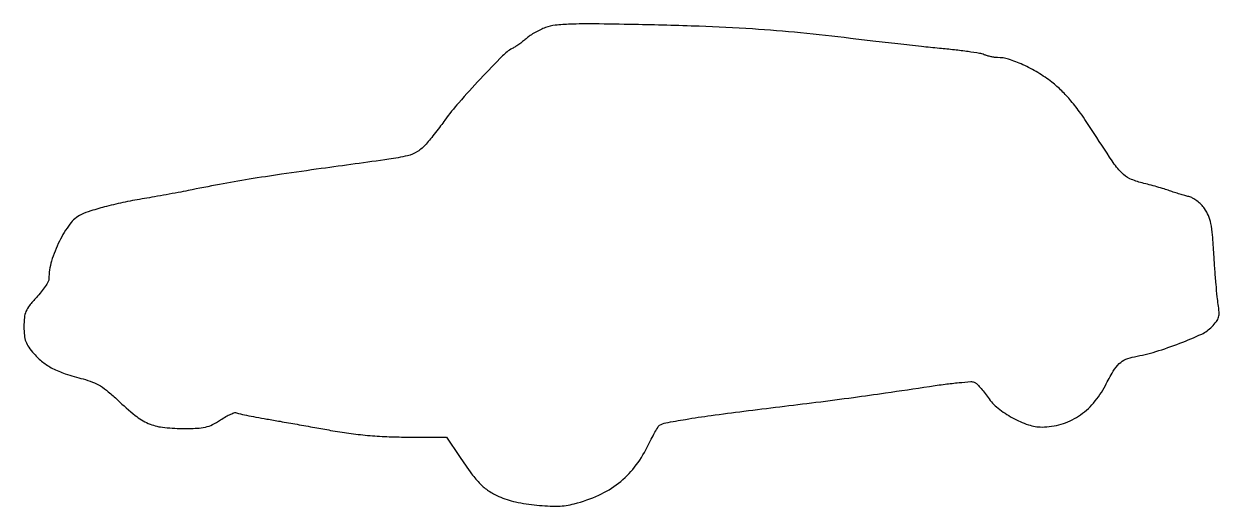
# Model space of a CAD drawing. Extents: x 0 to 382, y 1 to 155.
import ezdxf

# ---------------------------------------------------------------- set-up
doc = ezdxf.new("R2010")
doc.units = 0

msp = doc.modelspace()

# ---------------------------------------------------------------- linework, layer by layer
msp.add_lwpolyline([(166.655189, 153.603274, 0.022459), (165.025273, 152.911036, 0.017143), (163.306704, 152.014547, 0.017435), (161.752188, 151.061536, 0.038543), (160.655189, 150.206839, -0.018554), (159.647906, 149.355271, -0.011147), (158.394213, 148.417107, -0.011157), (157.103956, 147.538519, -0.019072), (155.984687, 146.871596, 0.073544), (152.929234, 144.567816, 0.005778), (145.84509, 137.208778, 0.008454), (138.914048, 129.586006, 0.024793), (134.5, 124.030743, -0.006467), (133.133399, 122.175109, -0.004135), (131.5, 120.052953, -0.004154), (129.864631, 117.999581, -0.007735), (128.5, 116.367345, -0.073798), (125.739967, 113.987052, -0.08385), (122.52182, 112.637733, -0.022501), (116.607397, 111.532641, -0.000907), (95, 108.533751, 0.002441), (82.344517, 106.737707, 0.004372), (71.969508, 105.1208, 0.00488), (62.454342, 103.45701, 0.00422), (52.5, 101.529105, -0.003027), (49.313238, 100.904015, -0.001786), (45.5, 100.194086, -0.001786), (41.68648, 99.512258, -0.00306), (38.5, 98.974361, 0.010815), (32.369026, 97.841363, 0.011594), (26.434363, 96.467111, 0.011786), (21.361159, 95.03949, 0.042003), (18.232767, 93.783301, 0.116788), (14.715156, 90.830567, 0.044129), (11.328033, 85.327741, 0.04372), (8.825882, 78.992871, 0.072323), (8, 73.313041, -0.129337), (7.772113, 72.446799, -0.019759), (6.825, 70.915817, -0.020987), (5.531565, 69.162136, -0.016815), (4, 67.384174, 0.018095), (1.773668, 64.786256, 0.0669), (0.668016, 62.936458, 0.074937), (0.154492, 60.970841, 0.026493), (0, 58.057139, 0.025107), (0.139902, 55.27278, 0.06424), (0.59677, 53.310154, 0.064913), (1.533551, 51.539649, 0.026063), (3.234377, 49.385841, 0.045183), (6.013733, 46.744419, 0.049185), (9.148375, 44.72918, 0.038749), (13.20813, 43.033703, 0.015798), (18.951208, 41.341395, -0.031786), (21.897461, 40.369885, -0.041664), (24.429109, 39.098676, -0.036189), (26.969629, 37.28124, -0.017116), (29.980264, 34.600235, 0.020618), (35.544887, 29.714309, 0.066121), (39.749504, 27.152234, 0.073489), (44.22888, 25.919758, 0.029717), (50.568933, 25.52382, 0.010503), (55.247296, 25.608292, 0.045584), (57.996257, 25.968145, 0.061187), (60.226991, 26.766008, 0.02962), (62.853961, 28.287369, -0.0163), (64.529269, 29.31811, -0.023722), (66.074326, 30.105921, -0.020913), (67.357169, 30.621691, -0.227305), (67.896431, 30.564009, 0.084367), (68.523473, 30.309744, 0.002968), (71.091085, 29.759882, 0.005435), (74.145811, 29.159204, 0.003767), (77.611404, 28.54375, -0.001234), (81.832539, 27.816163, -0.000586), (87.2671, 26.859045, -0.00058), (92.948037, 25.844873, -0.000823), (98, 24.928351, 0.011943), (103.835234, 24.003251, 0.011334), (109.810594, 23.339196, 0.011085), (115.942089, 22.934896, 0.010261), (122.245653, 22.788919), (134.991307, 22.755355), (139.122442, 16.627678, 0.009655), (143.046235, 11.043284, 0.036649), (145.808517, 7.797316, 0.052794), (148.454586, 5.626856, 0.039755), (151.755352, 3.815003, 0.053066), (157.046431, 2.082057, 0.028259), (163.862095, 1.024236, 0.028258), (170.658262, 0.745622, 0.060672), (175.845891, 1.459347, 0.042287), (183.649445, 4.24123, 0.058738), (189.992863, 8.080918, 0.061278), (195.073264, 13.147664, 0.051765), (199.113552, 19.579093, -0.00615), (200.394347, 22.101963, -0.008789), (201.597159, 24.305555, -0.005387), (202.654269, 26.118072, -0.120187), (203.078209, 26.548336, -0.091803), (205.04481, 27.312197, -0.005434), (211.363351, 28.439275, -0.00722), (219.561029, 29.688402, -0.003573), (230, 31.049217, 0.000376), (253.047869, 33.903994, 0.002241), (265.070684, 35.457115, 0.003166), (275.262197, 36.885883, 0.001247), (289.277554, 38.977029, -0.005739), (294.282368, 39.677863, -0.00817), (298.744439, 40.176592, -0.004999), (302.487704, 40.495426, -0.110795), (303.562297, 40.337721, -0.098223), (304.323172, 39.858328, -0.017905), (305.496765, 38.664726, -0.018652), (306.78678, 37.145049, -0.015977), (308.031245, 35.454588, 0.073595), (311.202963, 32.047006, 0.043097), (315.849991, 28.947896, 0.043328), (320.892295, 26.723775, 0.082391), (325.254823, 26, 0.072508), (331.343937, 26.887687, 0.072448), (336.928067, 29.476915, 0.069577), (341.722497, 33.662842, 0.059214), (345.494608, 39.226125, -0.014455), (348.037155, 43.809698, -0.063794), (349.93356, 46.239239, -0.094977), (351.984913, 47.61636, -0.056469), (354.815369, 48.457971, 0.029559), (361.607968, 50.086426, 0.018621), (369.323766, 52.743403, 0.016249), (376.26613, 55.689803, 0.093508), (379.50045, 58.00047, 0.029357), (380.975354, 59.732869, 0.092409), (381.653387, 61.093534, 0.085592), (381.822593, 62.665418, 0.022956), (381.547165, 65.172106, -0.014134), (381.24227, 67.558493, -0.003237), (380.867364, 71.607238, -0.003345), (380.496586, 76.280734, -0.003255), (380.184701, 81.00147, 0.006248), (379.726182, 87.362568, 0.029084), (379.203509, 91.002883, 0.049466), (378.423552, 93.52778, 0.055388), (377.183606, 95.749082, 0.040424), (376.099414, 97.034745, 0.03383), (374.759344, 98.214281, 0.035141), (373.377966, 99.127001, 0.074655), (372.183606, 99.582839, -0.013328), (370.907928, 99.898019, -0.006098), (369.260184, 100.373742, -0.006034), (367.536167, 100.917132, -0.00828), (366, 101.450113, 0.012361), (364.289985, 102.027821, 0.005322), (361.983539, 102.717187, 0.005262), (359.511136, 103.399496, 0.006932), (357.241834, 103.966586, -0.050685), (353.34298, 105.312077, -0.094956), (350.643446, 107.251268, -0.042656), (347.679975, 110.966872, -0.00378), (341.100273, 121, 0.01072), (337.587574, 126.197609, 0.020632), (334.518219, 130.176886, 0.024695), (331.557705, 133.36976, 0.027648), (328.40128, 136.129675, 0.03034), (323.959238, 139.185199, 0.029223), (319.125407, 141.722939, 0.030792), (314.555607, 143.461039, 0.075614), (311.012106, 144, -0.035991), (310.113497, 144.064767, -0.017601), (308.982759, 144.269473, -0.017361), (307.81673, 144.565987, -0.02406), (306.797053, 144.917355, 0.054314), (305.306404, 145.332207, 0.005448), (301.649759, 145.892397, 0.006792), (297.263297, 146.454882, 0.005352), (292.5, 146.948445, -0.00326), (286.740684, 147.520876, -0.001467), (279.187843, 148.343759, -0.001453), (271.214954, 149.25955, -0.00198), (264.033081, 150.134482, 0.007294), (248.148138, 151.89857, 0.008026), (232.71653, 153.135161, 0.007105), (215.736486, 153.979808, 0.00394), (195, 154.552548, 0.002416), (182.119687, 154.744483, 0.010887), (174.592514, 154.656375, 0.017729), (169.703791, 154.318851, 0.063166)], format="xyb", close=True)

doc.saveas('drawing.dxf')
